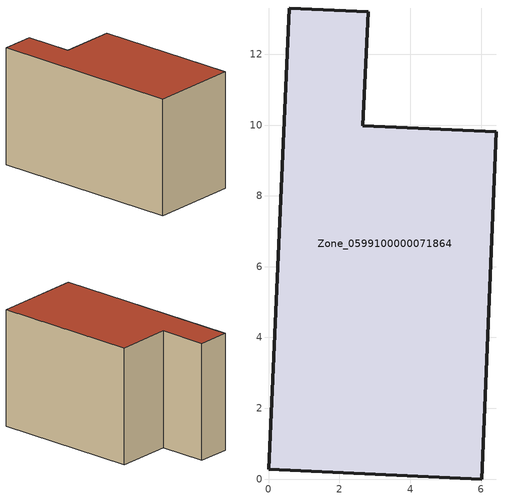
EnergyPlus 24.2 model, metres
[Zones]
Zone_0599100000071864
 floor ground (C_G): 0,0.27 0.58,13.31 2.81,13.21 2.66,9.99 6.43,9.82 6.01,0 z1.01
 wall outside (C_F): 2.66,9.99 2.81,13.21 0.58,13.31 0,0.27 6.01,0 6.43,9.82 2.66,9.99 z1.01:8.98
 roof outside (C_R): 6.01,0 6.43,9.82 2.66,9.99 2.81,13.21 0.58,13.31 0,0.27 z8.98
[BUILDING]
Pand.0599100000071864: North Axis=0; Terrain=City; Loads Convergence Tolerance Value=0.04; Temperature Convergence Tolerance Value=0.4; Solar Distribution=FullExterior; Maximum Number of Warmup Days=25; Minimum Number of Warmup Days=1
[Site:Location]
Rotterdam.The.Hague.AP_ZH_NLD Design_Conditions: Latitude=51.96; Longitude=4.45; Time Zone=1; Elevation=-4.5
[SITE:GROUNDTEMPERATURE:BUILDINGSURFACE]
18, 18, 18, 18, 18, 18, 18, 18, 18, 18, 18, 18
[MATERIAL] Thermal Absorptance=0.9; Solar Absorptance=0.7; Visible Absorptance=0.7
Name | Roughness | Thickness | Conductivity | Density | Specific Heat
G.TI.1975-1991 | MediumSmooth | 0.15 | 0.288461 | 540 | 1210
F.TI.1975-1991 | Rough | 0.3 | 0.230769 | 1920 | 840
R.TI.1975-1991 | MediumRough | 0.2 | 0.153846 | 1500 | 1000
[CONSTRUCTION]
C_G: G.TI.1975-1991
C_F: F.TI.1975-1991
C_R: R.TI.1975-1991
[ZONE]
Zone_0599100000071864: Type=1; Multiplier=1; Ceiling Height=Autocalculate; Volume=Autocalculate; Floor Area=autocalculate; Part of Total Floor Area=Yes
[ZONEINFILTRATION:DESIGNFLOWRATE]
Infil_Zone_0599100000071864: Zone or ZoneList or Space or SpaceList=Zone_0599100000071864; Schedule=AlwaysOn; Design Flow Rate Calculation Method=Flow/Area; Flow Rate per Floor Area=0.003; Constant Term Coefficient=1; Temperature Term Coefficient=0; Velocity Term Coefficient=0; Velocity Squared Term Coefficient=0
[HVACTEMPLATE:ZONE:IDEALLOADSAIRSYSTEM]
Zone_0599100000071864: Maximum Heating Supply Air Temperature=50; Minimum Cooling Supply Air Temperature=13; Maximum Heating Supply Air Humidity Ratio=0.0156; Minimum Cooling Supply Air Humidity Ratio=0.0077; Heating Limit=NoLimit; Cooling Limit=NoLimit; Dehumidification Control Type=ConstantSensibleHeatRatio; Cooling Sensible Heat Ratio=0.7; Dehumidification Setpoint=60; Humidification Control Type=None; Humidification Setpoint=30; Outdoor Air Method=None; Outdoor Air Flow Rate per Person=0.00944; Outdoor Air Flow Rate per Zone Floor Area=0; Outdoor Air Flow Rate per Zone=0; Demand Controlled Ventilation Type=None; Outdoor Air Economizer Type=NoEconomizer; Heat Recovery Type=None; Sensible Heat Recovery Effectiveness=0.7; Latent Heat Recovery Effectiveness=0.65
[ZONECONTROL:THERMOSTAT]
ThermostatControl_Zone_0599100000071864: Zone or ZoneList=Zone_0599100000071864; Control Type Schedule=DualSetpointControlType; Control 1=Thermostat_Zone_0599100000071864; Temperature Difference Between Cutout And Setpoint=0
[THERMOSTATSETPOINT:DUALSETPOINT]
Thermostat_Zone_0599100000071864: Heating Setpoint Temperature Schedule=HeatingSetpoint_Zone_0599100000071864; Cooling Setpoint Temperature Schedule=CoolingSetpoint_Zone_0599100000071864
[SCHEDULE:COMPACT]
HeatingSetpoint_Zone_0599100000071864: Through: 12/31, For: AllDays, Until: 24:00, 21
CoolingSetpoint_Zone_0599100000071864: Through: 12/31, For: AllDays, Until: 24:00, 24
DualSetpointControlType: Through: 12/31, For: AllDays, Until: 24:00, 4
AlwaysOn: Through: 12/31, For: AllDays, Until: 24:00, 1
